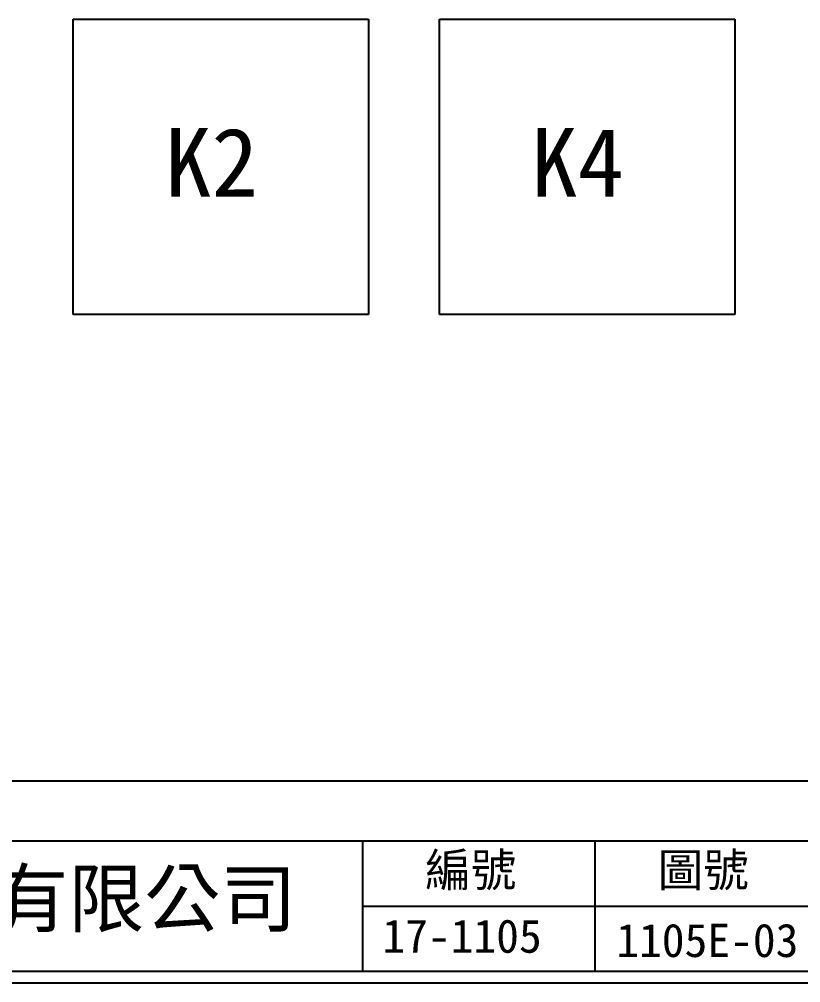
# Model space of a CAD drawing. Extents: x 275 to 562, y 265 to 469.
# Drawn here: x 373.7 to 457.8, y 264.9 to 368.6 of the extents above; entities that cross this region are included whole.
import ezdxf

# ---------------------------------------------------------------- set-up
doc = ezdxf.new("R2010")
doc.units = 0
doc.layers.add('圖框層', color=7, linetype='CONTINUOUS')
doc.layers.add('標尺寸層', color=3, linetype='CONTINUOUS')
doc.styles.add('STSL', font='kaiu.ttf')

msp = doc.modelspace()

# ---------------------------------------------------------------- linework, layer by layer
at = {"layer": '圖框層', "color": 7}
for p, q in [((276.15, 280.2), (560.65, 280.2)), ((410.65, 266.2), (410.65, 280.2)), ((435.65, 266.2), (435.65, 280.2)), ((410.65, 273.2), (560.65, 273.2)), ((276.15, 266.2), (560.65, 266.2)), ((274.9, 264.95), (561.9, 264.95))]:
    msp.add_line(p, q, dxfattribs=at)
at = {"layer": '標尺寸層', "color": 7}
for p, q in [((379.51, 368.62), (411.28, 368.62)), ((379.51, 336.84), (379.51, 368.62)), ((411.28, 368.62), (411.28, 336.84)), ((418.91, 368.62), (450.69, 368.62)), ((418.91, 336.84), (418.91, 368.62)), ((450.69, 368.62), (450.69, 336.84)), ((411.28, 336.84), (379.51, 336.84)), ((450.69, 336.84), (418.91, 336.84)), ((519.55, 286.65), (315.54, 286.65))]:
    msp.add_line(p, q, dxfattribs=at)

# ---------------------------------------------------------------- texts
at = {"layer": '圖框層', "color": 4, "style": 'STSL'}
for s, height, p in [('K2', 7.371, (389.37, 349.54)), ('K4', 7.371, (428.75, 349.54)), ('1105E-03', 3.6, (437.92, 267.71))]:
    msp.add_text(s, height=height, dxfattribs=at).set_placement(p)
at = {"layer": '圖框層', "color": 7, "style": 'STSL'}
for s, height, p in [('編號', 3.6, (417.36, 275.28)), ('圖號', 3.6, (442.36, 275.28)), ('泓陞自動化科技有限公司', 6, (313.5, 271.02)), ('17-1105', 3.6, (412.76, 268.17))]:
    msp.add_text(s, height=height, dxfattribs=at).set_placement(p)

doc.saveas('drawing.dxf')
